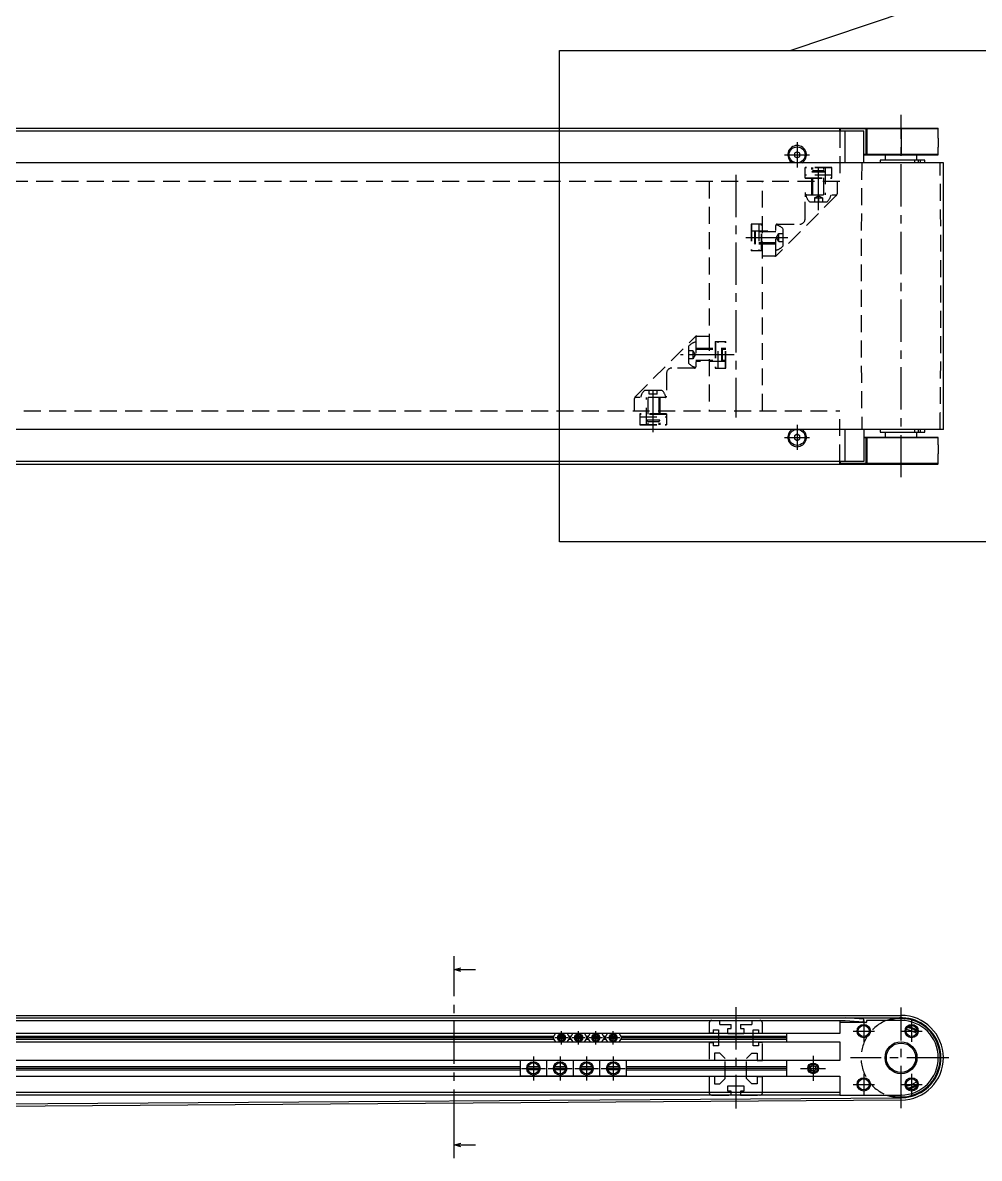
# Model space of a CAD drawing. Extents: x 0 to 1797, y -8 to 948.
# Drawn here: x 1017.5 to 1376.6, y 110.3 to 536.3 of the extents above; entities that cross this region are included whole.
import ezdxf

# ---------------------------------------------------------------- set-up
doc = ezdxf.new("R2010")
doc.units = 0
doc.header["$LTSCALE"] = 0.5
doc.linetypes.add('CENTER', pattern=[50.8, 31.75, -6.35, 6.35, -6.35])
doc.linetypes.add('DASHED', pattern=[19.05, 12.7, -6.35])
for name, color, linetype in [('MSM_CENTER', 1, 'CENTER'), ('MSM_CONTINUOUS', 7, 'CONTINUOUS'), ('MSM_DASHED', 4, 'DASHED'), ('MSM_NARROW', 5, 'CONTINUOUS')]:
    doc.layers.add(name, color=color, linetype=linetype)

msp = doc.modelspace()

# ---------------------------------------------------------------- linework, layer by layer
at = {"layer": 'MSM_CENTER'}
for p, q in [((1347.19, 365.77), (1347.19, 501.77)), ((1308.19, 491.47), (1308.19, 482.07)), ((1303.49, 486.77), (1312.89, 486.77)), ((1316.19, 466.02), (1316.19, 483.07)), ((1285.19, 479.27), (1285.19, 388.27)), ((1288.89, 455.77), (1305.94, 455.77)), ((1284.5, 411.77), (1264.44, 411.77)), ((1254.19, 382.77), (1254.19, 401.52)), ((1308.19, 385.47), (1308.19, 376.07)), ((1303.49, 380.77), (1312.89, 380.77)), ((1179.47, 120.26), (1179.47, 176.06)), ((1285.19, 167), (1285.19, 129)), ((1347.19, 129.1), (1347.19, 166.9)), ((1333.19, 162), (1333.19, 154)), ((1351.19, 162), (1351.19, 154)), ((1219.69, 153), (1219.69, 158)), ((1226.19, 153), (1226.19, 158)), ((1232.69, 153), (1232.69, 158)), ((1239.19, 153), (1239.19, 158)), ((1329.19, 158), (1337.19, 158)), ((1347.19, 158), (1355.19, 158)), ((1222.19, 155.5), (1217.19, 155.5)), ((1228.69, 155.5), (1223.69, 155.5)), ((1235.19, 155.5), (1230.19, 155.5)), ((1241.69, 155.5), (1236.69, 155.5)), ((1209.19, 148.5), (1209.19, 139.5)), ((1219.19, 148.5), (1219.19, 139.5)), ((1229.19, 148.5), (1229.19, 139.5)), ((1239.19, 148.5), (1239.19, 139.5)), ((1314.19, 148.7), (1314.19, 139.3)), ((1365.19, 148), (1328.29, 148)), ((1204.69, 144), (1213.69, 144)), ((1214.69, 144), (1223.69, 144)), ((1224.69, 144), (1233.69, 144)), ((1234.69, 144), (1243.69, 144)), ((1309.49, 144), (1318.89, 144)), ((1333.19, 142), (1333.19, 134)), ((1351.19, 142), (1351.19, 134)), ((1329.19, 138), (1337.19, 138)), ((1347.19, 138), (1355.19, 138))]:
    msp.add_line(p, q, dxfattribs=at)
at = {"layer": 'MSM_CONTINUOUS'}
for p, q in [((333.39, 496.77), (1360.99, 496.77)), ((361.13, 495.77), (1333.24, 495.77)), ((1324.19, 495.77), (1324.19, 496.77)), ((1361.19, 496.57), (1324.19, 496.57)), ((1324.39, 496.77), (1324.39, 495.77)), ((1326.23, 483.77), (1326.23, 495.77)), ((1333.24, 483.77), (1333.24, 495.77)), ((1333.99, 496.77), (1333.99, 486.77)), ((1334.19, 496.57), (1334.19, 486.97)), ((1334.39, 496.77), (1334.39, 486.77)), ((1347.19, 496.77), (1347.19, 486.77)), ((1361.19, 492.97), (1361.19, 496.57)), ((1308.19, 487.93), (1307.19, 487.35)), ((1307.19, 487.35), (1307.19, 486.19)), ((1307.19, 486.19), (1308.19, 485.62)), ((1309.19, 487.35), (1308.19, 487.93)), ((1308.19, 485.62), (1309.19, 486.19)), ((1309.19, 486.19), (1309.19, 487.35)), ((1333.24, 486.97), (1361.19, 486.97)), ((1333.24, 486.77), (1360.99, 486.77)), ((1341.19, 486.77), (1341.19, 484.77)), ((1353.19, 484.77), (1353.19, 486.77)), ((1361.19, 486.97), (1361.19, 489.59)), ((1363.09, 483.77), (331.29, 483.77)), ((1339.34, 484.77), (1339.34, 483.77)), ((1356.14, 484.77), (1339.34, 484.77)), ((1352.37, 483.77), (1352.37, 484.77)), ((1353.7, 483.77), (1353.7, 484.77)), ((1354.44, 484.77), (1354.44, 483.77)), ((1356.14, 483.77), (1356.14, 484.77)), ((1363.09, 383.77), (1363.09, 483.77)), ((1363.09, 383.77), (331.29, 383.77)), ((1326.23, 371.77), (1326.23, 383.77)), ((1333.24, 383.77), (1333.24, 371.77)), ((1339.34, 383.77), (1339.34, 382.77)), ((1352.37, 382.77), (1352.37, 383.77)), ((1353.7, 382.77), (1353.7, 383.77)), ((1354.44, 383.77), (1354.44, 382.77)), ((1356.14, 382.77), (1356.14, 383.77)), ((1308.19, 381.93), (1307.19, 381.35)), ((1307.19, 381.35), (1307.19, 380.19)), ((1307.19, 380.19), (1308.19, 379.62)), ((1309.19, 381.35), (1308.19, 381.93)), ((1308.19, 379.62), (1309.19, 380.19)), ((1309.19, 380.19), (1309.19, 381.35)), ((1360.99, 380.77), (1333.24, 380.77)), ((1361.19, 380.57), (1333.24, 380.57)), ((1333.99, 380.77), (1333.99, 370.77)), ((1334.19, 380.57), (1334.19, 370.97)), ((1334.39, 380.77), (1334.39, 370.77)), ((1339.34, 382.77), (1356.14, 382.77)), ((1341.19, 382.77), (1341.19, 380.77)), ((1347.19, 370.77), (1347.19, 380.77)), ((1353.19, 380.77), (1353.19, 382.77)), ((1361.19, 377.97), (1361.19, 380.57)), ((333.39, 370.77), (1360.99, 370.77)), ((1333.24, 371.77), (361.13, 371.77)), ((1324.19, 370.77), (1324.19, 371.77)), ((1361.19, 370.97), (1324.19, 370.97)), ((1324.39, 371.77), (1324.39, 370.77)), ((1361.19, 370.97), (1361.19, 374.59)), ((1179.47, 176.06), (1179.47, 186.06)), ((1179.47, 181.06), (1181.97, 181.73)), ((1179.47, 181.06), (1187.47, 181.06)), ((1181.97, 180.39), (1179.47, 181.06)), ((347.19, 163.9), (1347.19, 163.9)), ((347.19, 163), (1347.19, 163)), ((368.19, 162), (1326.19, 162)), ((1324.19, 162), (1324.19, 157.1)), ((1326.19, 162), (1333.17, 161.5)), ((1333.24, 162.5), (1326.22, 163)), ((1333.17, 161.5), (1333.24, 162.5)), ((1347.19, 162), (1334.39, 162)), ((1347.19, 161.8), (1347.19, 162)), ((1333.99, 161.2), (1324.39, 161.2)), ((1334.19, 161.8), (1334.19, 161.4)), ((1353.13, 158.02), (1353.25, 157.93)), ((370.19, 157.2), (1324.19, 157.2)), ((1324.19, 153.8), (370.19, 153.8)), ((1216.81, 156.02), (390.19, 156.02)), ((1216.51, 155.5), (390.19, 155.5)), ((390.19, 154.98), (1216.81, 154.98)), ((1217.49, 157.2), (1216.51, 155.5)), ((1216.51, 155.5), (1217.49, 153.8)), ((1220.92, 155.5), (1218.46, 155.5)), ((1220.8, 156.02), (1218.57, 156.02)), ((1220.8, 154.98), (1218.57, 154.98)), ((1222.86, 155.5), (1221.88, 157.2)), ((1221.88, 153.8), (1222.86, 155.5)), ((1223.31, 156.02), (1222.56, 156.02)), ((1222.56, 154.98), (1223.31, 154.98)), ((1223.01, 155.5), (1222.86, 155.5)), ((1223.99, 157.2), (1223.01, 155.5)), ((1223.01, 155.5), (1223.99, 153.8)), ((1227.42, 155.5), (1224.96, 155.5)), ((1227.3, 156.02), (1225.07, 156.02)), ((1227.3, 154.98), (1225.07, 154.98)), ((1229.36, 155.5), (1228.38, 157.2)), ((1228.38, 153.8), (1229.36, 155.5)), ((1229.81, 156.02), (1229.06, 156.02)), ((1229.06, 154.98), (1229.81, 154.98)), ((1229.51, 155.5), (1229.36, 155.5)), ((1230.49, 157.2), (1229.51, 155.5)), ((1229.51, 155.5), (1230.49, 153.8)), ((1233.92, 155.5), (1231.46, 155.5)), ((1233.8, 156.02), (1231.57, 156.02)), ((1233.8, 154.98), (1231.57, 154.98)), ((1235.86, 155.5), (1234.88, 157.2)), ((1234.88, 153.8), (1235.86, 155.5)), ((1236.31, 156.02), (1235.56, 156.02)), ((1235.56, 154.98), (1236.31, 154.98)), ((1236.01, 155.5), (1235.86, 155.5)), ((1236.99, 157.2), (1236.01, 155.5)), ((1236.01, 155.5), (1236.99, 153.8)), ((1240.42, 155.5), (1237.96, 155.5)), ((1240.3, 156.02), (1238.07, 156.02)), ((1240.3, 154.98), (1238.07, 154.98)), ((1242.36, 155.5), (1241.38, 157.2)), ((1241.38, 153.8), (1242.36, 155.5)), ((1304.19, 156.02), (1242.06, 156.02)), ((1242.06, 154.98), (1304.19, 154.98)), ((1304.19, 155.5), (1242.36, 155.5)), ((1324.19, 157.1), (1304.19, 157.1)), ((1304.19, 157.1), (1304.19, 153.9)), ((1304.19, 153.9), (1324.19, 153.9)), ((1324.19, 153.9), (1324.19, 146.9)), ((1353.04, 157.08), (1352.69, 157.29)), ((1324.19, 147), (929.96, 147)), ((1204.19, 147), (1204.19, 141)), ((1244.19, 146.9), (1204.19, 146.9)), ((1214.19, 141), (1214.19, 147)), ((1224.19, 141), (1224.19, 147)), ((1234.19, 141), (1234.19, 147)), ((1244.19, 141), (1244.19, 147)), ((1304.19, 147), (1304.19, 141)), ((1324.19, 146.9), (1304.19, 146.9)), ((1313.07, 144.31), (1313.9, 145.12)), ((1313.9, 145.12), (1315.01, 144.81)), ((1204.19, 144.52), (930.06, 144.52)), ((1204.19, 144), (930.06, 144)), ((930.06, 143.48), (1204.19, 143.48)), ((1324.19, 141), (930.06, 141)), ((1244.19, 141.1), (1204.19, 141.1)), ((1211.25, 144), (1207.12, 144)), ((1211.19, 144.52), (1207.19, 144.52)), ((1211.19, 143.48), (1207.19, 143.48)), ((1221.25, 144), (1217.12, 144)), ((1221.19, 144.52), (1217.19, 144.52)), ((1221.19, 143.48), (1217.19, 143.48)), ((1231.25, 144), (1227.12, 144)), ((1231.19, 144.52), (1227.19, 144.52)), ((1231.19, 143.48), (1227.19, 143.48)), ((1241.25, 144), (1237.12, 144)), ((1241.19, 144.52), (1237.19, 144.52)), ((1241.19, 143.48), (1237.19, 143.48)), ((1304.19, 144.52), (1244.19, 144.52)), ((1304.19, 144), (1244.19, 144)), ((1244.19, 143.48), (1304.19, 143.48)), ((1304.19, 141.1), (1324.19, 141.1)), ((1313.36, 143.19), (1313.07, 144.31)), ((1314.48, 142.88), (1313.36, 143.19)), ((1315.3, 143.69), (1314.48, 142.88)), ((1315.01, 144.81), (1315.3, 143.69)), ((1324.19, 141.1), (1324.19, 134)), ((1324.19, 135), (930.06, 135)), ((1324.19, 134), (930.06, 134)), ((930.19, 130.11), (1347.29, 133)), ((1347.3, 132.1), (930.19, 129.21)), ((1324.19, 134), (1347.19, 134)), ((1347.19, 134.2), (1347.19, 134)), ((1179.47, 110.26), (1179.47, 120.26)), ((1179.47, 115.26), (1181.97, 115.93)), ((1179.47, 115.26), (1187.47, 115.26)), ((1181.97, 114.59), (1179.47, 115.26))]:
    msp.add_line(p, q, dxfattribs=at)
for centre, radius in [((1308.19, 486.77), 3), ((1308.19, 380.77), 3), ((1333.19, 158), 2.07), ((1351.19, 158), 2.07), ((1219.69, 155.5), 1.23), ((1226.19, 155.5), 1.23), ((1232.69, 155.5), 1.23), ((1239.19, 155.5), 1.23), ((1347.19, 148), 6), ((1347.19, 148), 5.5), ((1209.19, 144), 2.07), ((1219.19, 144), 2.07), ((1229.19, 144), 2.07), ((1239.19, 144), 2.07), ((1314.19, 144), 2), ((1314.19, 144), 1), ((1333.19, 138), 2.07), ((1351.19, 138), 2.07)]:
    msp.add_circle(centre, radius, dxfattribs=at)
for centre, radius, start, end in [((1324.39, 496.57), 0.2, 90, 180), ((1334.39, 496.57), 0.2, 90, 180), ((1360.99, 496.57), 0.2, 0, 90), ((1308.19, 486.77), 3.5, 301.0027, 238.9973), ((1375.08, 491.28), 14, 173.0661, 186.9339), ((1334.39, 486.97), 0.2, 180, 270), ((1360.99, 486.97), 0.2, 270, 0), ((1308.19, 380.77), 3.5, 121.0027, 58.9973), ((1334.43, 380.52), 0.229, 134.5197, 167.9376), ((1334.43, 380.53), 0.229, 102.0545, 135.4904), ((1360.99, 380.57), 0.2, 0, 90), ((1375.1, 376.28), 14.02, 173.0751, 186.9249), ((1324.39, 370.97), 0.2, 180, 270), ((1334.39, 370.97), 0.2, 180, 270), ((1360.99, 370.97), 0.2, 270, 0), ((1334.39, 161.8), 0.2, 90, 180), ((1347.19, 148), 15, 248.9605, 111.0394), ((1347.19, 148), 14.7, 252.2472, 107.7528), ((1347.19, 148), 15.9, 270.3964, 90), ((1347.19, 148), 14, 270, 90), ((1324.39, 161), 0.2, 90, 180), ((1333.99, 161.4), 0.2, 270, 0), ((1346.37, 145.81), 13.11, 61.1477, 77.4715), ((1347.8, 149.26), 10.25, 58.6737, 79.7333), ((1346.69, 146.74), 13.29, 60.5005, 75.9236), ((1346.67, 146.7), 13.38, 60.6859, 75.7167), ((1347.19, 148), 10.8, 280.8048, 302.798), ((1348.51, 144.59), 8.02, 277.9697, 306.2088), ((1347.19, 148), 11.95, 283.2213, 300.3815), ((1347.19, 148), 12, 283.4205, 300.1823)]:
    msp.add_arc(centre, radius, start, end, dxfattribs=at)
at = {"layer": 'MSM_DASHED'}
for p, q in [((1324.19, 495.77), (1324.19, 476.77)), ((1321.19, 482.07), (1311.19, 482.07)), ((1311.19, 477.97), (1311.19, 482.07)), ((1321.19, 481.94), (1311.19, 481.94)), ((1313.69, 471.77), (1313.69, 482.07)), ((1314.12, 471.77), (1314.12, 482.07)), ((1318.25, 471.77), (1318.25, 482.07)), ((1318.69, 482.07), (1318.69, 471.77)), ((1321.19, 477.97), (1321.19, 482.07)), ((1321.19, 479.13), (1311.19, 479.13)), ((1311.19, 478.17), (1321.19, 478.17)), ((1311.19, 477.97), (1321.19, 477.97)), ((1313.69, 480.34), (1314.12, 480.77)), ((1313.69, 480.34), (1318.69, 480.34)), ((1318.25, 480.77), (1314.12, 480.77)), ((1318.25, 480.77), (1318.69, 480.34)), ((1324.19, 476.77), (370.19, 476.77)), ((1275.19, 476.77), (1275.19, 390.77)), ((1295.19, 390.77), (1295.19, 476.77)), ((1323.19, 476.77), (1323.19, 472.19)), ((1322.89, 471.48), (1300.48, 449.06)), ((1311.19, 472.58), (1311.19, 471.02)), ((1311.19, 462.77), (1311.19, 471.27)), ((1311.69, 471.77), (1323.1, 471.77)), ((1319.31, 469.02), (1313.06, 469.02)), ((1314.69, 470.58), (1316.19, 471.45)), ((1314.69, 470.58), (1314.69, 469.02)), ((1314.69, 470.58), (1317.69, 470.58)), ((1316.19, 471.45), (1317.69, 470.58)), ((1316.19, 470.58), (1316.19, 469.02)), ((1317.69, 470.58), (1317.69, 469.02)), ((1290.89, 460.77), (1290.89, 450.77)), ((1294.99, 460.77), (1290.89, 460.77)), ((1291.02, 460.77), (1291.02, 450.77)), ((1293.83, 460.77), (1293.83, 450.77)), ((1294.79, 450.77), (1294.79, 460.77)), ((1294.99, 450.77), (1294.99, 460.77)), ((1300.19, 448.86), (1300.19, 460.27)), ((1300.69, 460.77), (1309.19, 460.77)), ((1290.89, 458.27), (1300.19, 458.27)), ((1300.19, 457.84), (1290.89, 457.84)), ((1292.19, 457.84), (1292.62, 458.27)), ((1292.19, 457.84), (1292.19, 453.7)), ((1292.62, 453.27), (1292.62, 458.27)), ((1300.51, 455.77), (1301.38, 457.27)), ((1301.38, 457.27), (1302.94, 457.27)), ((1301.38, 454.27), (1301.38, 457.27)), ((1302.94, 452.65), (1302.94, 458.9)), ((1300.19, 453.7), (1290.89, 453.7)), ((1300.19, 453.27), (1290.89, 453.27)), ((1292.62, 453.27), (1292.19, 453.7)), ((1301.38, 454.27), (1300.51, 455.77)), ((1301.38, 455.77), (1302.94, 455.77)), ((1301.38, 454.27), (1302.94, 454.27)), ((1294.99, 450.77), (1290.89, 450.77)), ((1299.77, 448.77), (1295.19, 448.77)), ((1247.48, 396.06), (1269.89, 418.48)), ((1270.19, 418.68), (1270.19, 407.27)), ((1270.6, 418.77), (1275.19, 418.77)), ((1267.44, 414.9), (1267.44, 408.65)), ((1270.19, 414.27), (1281.49, 414.27)), ((1270.19, 413.84), (1281.49, 413.84)), ((1277.39, 416.77), (1277.39, 406.77)), ((1277.39, 416.77), (1281.49, 416.77)), ((1277.59, 416.77), (1277.59, 406.77)), ((1278.55, 406.77), (1278.55, 416.77)), ((1279.75, 414.27), (1279.75, 409.27)), ((1279.75, 414.27), (1280.19, 413.84)), ((1280.19, 409.7), (1280.19, 413.84)), ((1281.36, 406.77), (1281.36, 416.77)), ((1281.49, 406.77), (1281.49, 416.77)), ((1269, 413.27), (1267.44, 413.27)), ((1269, 411.77), (1267.44, 411.77)), ((1269, 410.27), (1267.44, 410.27)), ((1269, 413.27), (1269.86, 411.77)), ((1269, 413.27), (1269, 410.27)), ((1269.86, 411.77), (1269, 410.27)), ((1270.19, 409.7), (1281.49, 409.7)), ((1281.49, 409.27), (1270.19, 409.27)), ((1280.19, 409.7), (1279.75, 409.27)), ((1269.69, 406.77), (1261.19, 406.77)), ((1277.39, 406.77), (1281.49, 406.77)), ((1259.19, 404.77), (1259.19, 396.27)), ((1251.06, 398.52), (1257.31, 398.52)), ((1252.69, 396.96), (1252.69, 398.52)), ((1255.69, 396.96), (1252.69, 396.96)), ((1254.19, 396.96), (1254.19, 398.52)), ((1255.69, 396.96), (1255.69, 398.52)), ((1247.19, 390.77), (1247.19, 395.36)), ((1258.69, 395.77), (1247.28, 395.77)), ((1251.69, 385.47), (1251.69, 395.77)), ((1252.12, 395.77), (1252.12, 385.47)), ((1256.25, 395.77), (1256.25, 385.47)), ((1256.69, 395.77), (1256.69, 385.47)), ((370.19, 390.77), (1324.19, 390.77)), ((1259.19, 389.57), (1249.19, 389.57)), ((1249.19, 389.57), (1249.19, 385.47)), ((1259.19, 389.37), (1249.19, 389.37)), ((1249.19, 388.41), (1259.19, 388.41)), ((1259.19, 389.57), (1259.19, 385.47)), ((1324.19, 371.77), (1324.19, 390.77)), ((1249.19, 385.6), (1259.19, 385.6)), ((1249.19, 385.47), (1259.19, 385.47)), ((1256.69, 387.2), (1251.69, 387.2)), ((1252.12, 386.77), (1251.69, 387.2)), ((1252.12, 386.77), (1256.25, 386.77)), ((1256.69, 387.2), (1256.25, 386.77)), ((1276.19, 162), (1279.19, 162)), ((1279.19, 160.5), (1279.19, 162)), ((1291.19, 162), (1291.19, 160.5)), ((1291.19, 162), (1294.19, 162)), ((1275.19, 161), (1275.19, 157.25)), ((1276.69, 158.5), (1278.69, 158.5)), ((1276.69, 158.5), (1276.69, 157.25)), ((1278.69, 158.5), (1278.69, 152.5)), ((1279.19, 160.5), (1283.44, 160.5)), ((1282.19, 159), (1283.44, 159)), ((1282.19, 157), (1282.19, 159)), ((1283.44, 159), (1283.44, 160.5)), ((1286.94, 160.5), (1286.94, 159)), ((1286.94, 160.5), (1291.19, 160.5)), ((1286.94, 159), (1288.19, 159)), ((1288.19, 159), (1288.19, 157)), ((1291.69, 158.5), (1293.69, 158.5)), ((1291.69, 152.5), (1291.69, 158.5)), ((1293.69, 158.5), (1293.69, 157.25)), ((1295.19, 157.25), (1295.19, 161)), ((1276.69, 157.25), (1275.19, 157.25)), ((1275.19, 153.75), (1275.19, 147)), ((1275.19, 153.75), (1276.69, 153.75)), ((1276.69, 153.75), (1276.69, 152.5)), ((1288.19, 157), (1282.19, 157)), ((1293.69, 157.25), (1295.19, 157.25)), ((1293.69, 153.75), (1293.69, 152.5)), ((1295.19, 153.75), (1293.69, 153.75)), ((1295.19, 147), (1295.19, 153.75)), ((1278.69, 152.5), (1276.69, 152.5)), ((1277.19, 149.75), (1277.19, 147)), ((1279.19, 149.75), (1277.19, 149.75)), ((1281.19, 147.75), (1279.19, 149.75)), ((1289.19, 147.75), (1291.19, 149.75)), ((1291.19, 149.75), (1293.19, 149.75)), ((1293.69, 152.5), (1291.69, 152.5)), ((1293.19, 149.75), (1293.19, 147)), ((1277.19, 147), (1275.19, 147)), ((1281.19, 140.25), (1281.19, 147.75)), ((1289.19, 140.25), (1289.19, 147.75)), ((1293.19, 147), (1295.19, 147)), ((1275.19, 141), (1275.19, 135)), ((1277.19, 141), (1275.19, 141)), ((1277.19, 141), (1277.19, 138.25)), ((1293.19, 141), (1293.19, 138.25)), ((1293.19, 141), (1295.19, 141)), ((1295.19, 135), (1295.19, 141)), ((1277.19, 138.25), (1279.19, 138.25)), ((1279.19, 138.25), (1281.19, 140.25)), ((1282.19, 137.5), (1288.19, 137.5)), ((1282.19, 135.5), (1282.19, 137.5)), ((1288.19, 137.5), (1288.19, 135.5)), ((1291.19, 138.25), (1289.19, 140.25)), ((1293.19, 138.25), (1291.19, 138.25)), ((1276.19, 134), (1283.44, 134)), ((1283.44, 135.5), (1282.19, 135.5)), ((1283.44, 134), (1283.44, 135.5)), ((1286.94, 135.5), (1286.94, 134)), ((1288.19, 135.5), (1286.94, 135.5)), ((1286.94, 134), (1294.19, 134))]:
    msp.add_line(p, q, dxfattribs=at)
for centre, radius, start, end in [((5499, 433.77), 4166.81, 179.31246, 180.68754), ((-2804.63, 433.77), 4166.81, 359.31246, 0.68754), ((1311.69, 471.27), 0.5, 90, 180), ((1316.1, 472.67), 4.75, 191.6126, 230.2269), ((1316.27, 472.67), 4.75, 309.7731, 349.0684), ((1322.19, 472.19), 1, 315, 0), ((1300.69, 460.27), 0.5, 90, 180), ((1299.29, 455.86), 4.75, 39.7731, 78.3763), ((1309.19, 462.77), 2, 270, 0), ((1299.29, 455.68), 4.75, 280.9316, 320.2269), ((1299.77, 449.77), 1, 270, 315), ((1270.6, 417.77), 1, 90, 135), ((1271.09, 411.86), 4.75, 100.9316, 140.2269), ((1261.19, 404.77), 2, 90, 180), ((1271.09, 411.68), 4.75, 219.7731, 258.3763), ((1269.69, 407.27), 0.5, 270, 0), ((1254.1, 394.87), 4.75, 129.7731, 169.0684), ((1254.27, 394.87), 4.75, 11.6126, 50.2269), ((1258.69, 396.27), 0.5, 270, 0), ((1248.19, 395.36), 1, 135, 180), ((1276.19, 161), 1, 90, 180), ((1294.19, 161), 1, 0, 90), ((1347.19, 148), 15, 111.0395, 248.9605), ((1276.19, 135), 1, 180, 270), ((1294.19, 135), 1, 270, 0)]:
    msp.add_arc(centre, radius, start, end, dxfattribs=at)
at = {"layer": 'MSM_NARROW'}
for p, q in [((1305.55, 525.96), (1563.9, 612.89)), ((1219.04, 341.58), (1219.04, 525.96)), ((1219.04, 525.96), (1392.06, 525.96)), ((1392.06, 341.58), (1219.04, 341.58))]:
    msp.add_line(p, q, dxfattribs=at)
for centre, radius in [((1333.19, 158), 2.5), ((1351.19, 158), 2.5), ((1219.69, 155.5), 1.5), ((1226.19, 155.5), 1.5), ((1232.69, 155.5), 1.5), ((1239.19, 155.5), 1.5), ((1209.19, 144), 2.5), ((1219.19, 144), 2.5), ((1229.19, 144), 2.5), ((1239.19, 144), 2.5), ((1314.19, 144), 1.62), ((1333.19, 138), 2.5), ((1351.19, 138), 2.5)]:
    msp.add_circle(centre, radius, dxfattribs=at)

doc.saveas('drawing.dxf')
